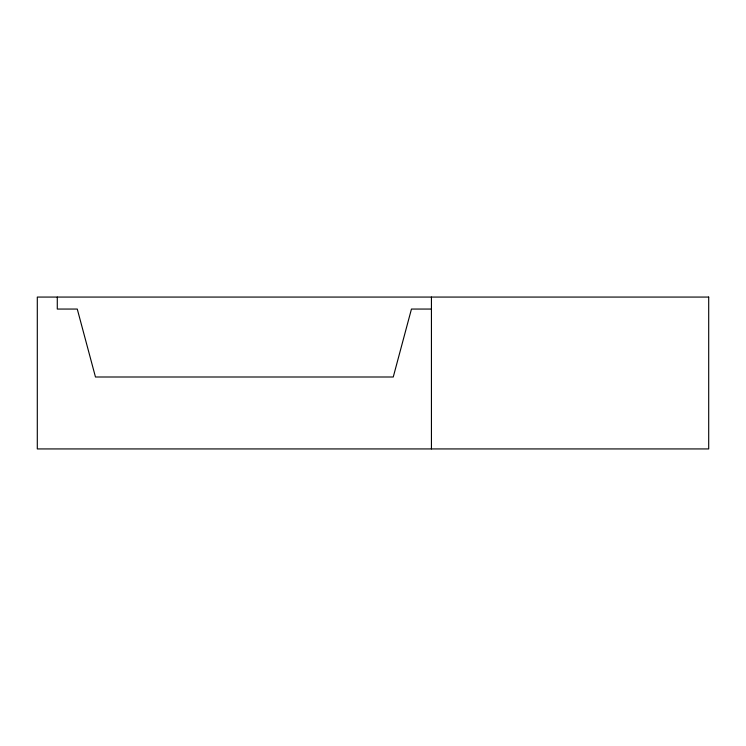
<?xml version="1.0" encoding="UTF-8"?>
<svg xmlns="http://www.w3.org/2000/svg" width="746" height="746" viewBox="0 0 746 746"><rect width="100%" height="100%" fill="white"/><g stroke="black" fill="none" stroke-linecap="round" stroke-linejoin="round"><path stroke-width="1.12" d="M431.44 309.058L411.456 309.058L393.254 377L95.469 377L77.267 309.058L57.283 309.058L57.283 297.067M431.44 297.067L431.44 448.933M708.7 297.067L37.3 297.067L37.3 448.933L708.7 448.933L708.7 297.067"/></g></svg>
